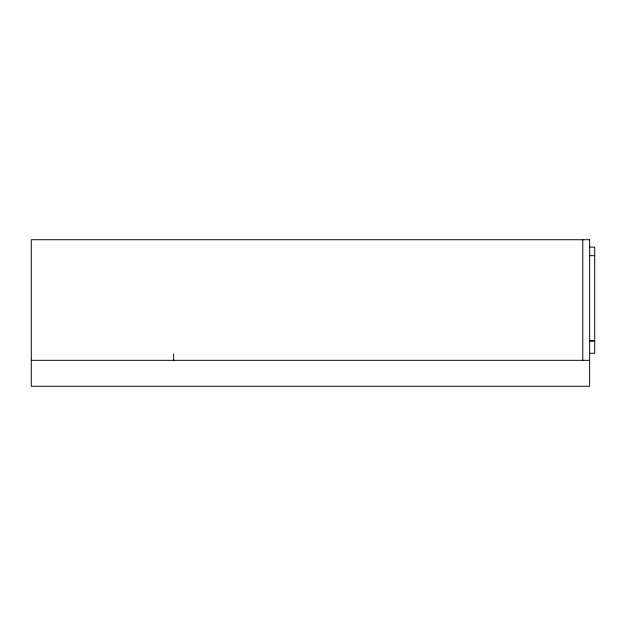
<?xml version="1.0" encoding="UTF-8"?>
<svg xmlns="http://www.w3.org/2000/svg" width="626" height="626" viewBox="0 0 626 626"><rect width="100%" height="100%" fill="white"/><g stroke="black" fill="none" stroke-linecap="round" stroke-linejoin="round"><path stroke-width="0.94" d="M589.653 247.137L594.7 247.137L594.7 353.291L589.653 353.291M589.653 255.666L594.7 255.666M589.653 340.552L594.7 340.552M589.653 341.201L594.7 341.201M31.3 360.326L589.653 360.326M582.767 239.727L582.767 360.326M173.66 353.972L173.66 360.326M589.653 239.727L31.3 239.727L31.3 386.273L589.653 386.273L589.653 239.727"/></g></svg>
